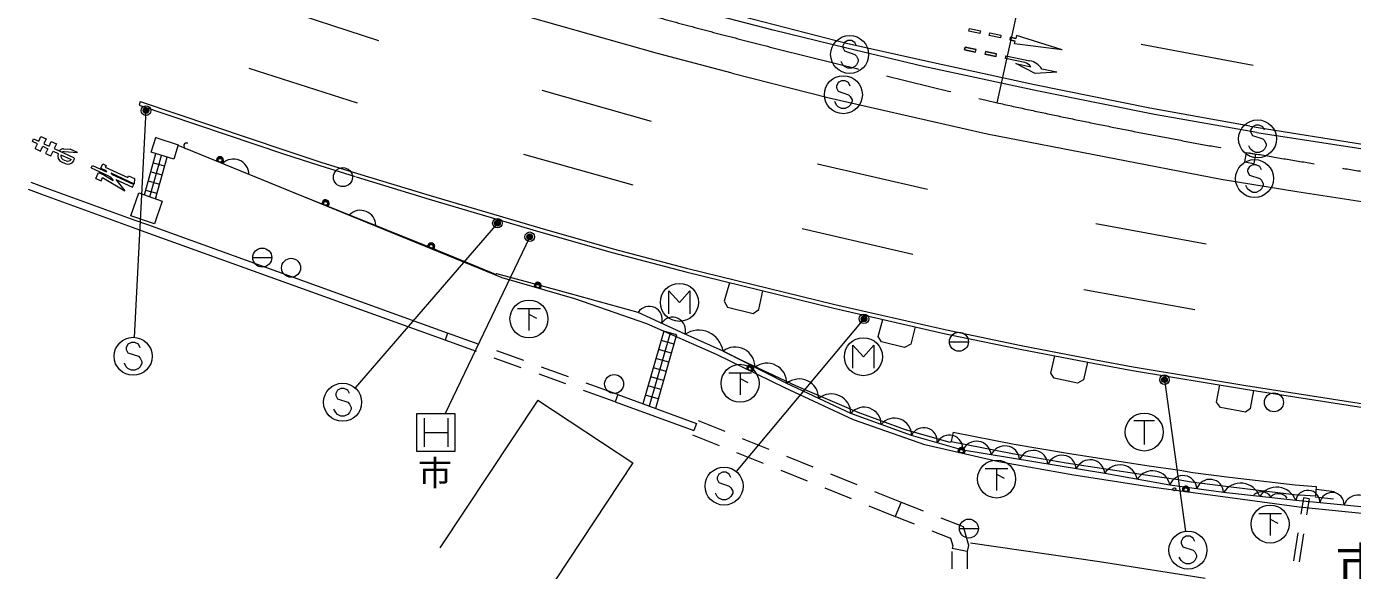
# Model space of a CAD drawing. Units: millimetres, scale not verified. Extents: x 40000 to 680000, y 20000 to 380000.
# Drawn here: x 173010 to 242794, y 241192 to 269828 of the extents above; entities that cross this region are included whole.
import ezdxf
from ezdxf.enums import TextEntityAlignment as Align

# ---------------------------------------------------------------- set-up
doc = ezdxf.new("R2010")
doc.units = ezdxf.units.MM
doc.header["$LTSCALE"] = 1000
doc.header["$PDMODE"] = 32
doc.header["$PDSIZE"] = 500
doc.linetypes.add('CHAIN', pattern=[18.5, 12, -1.5, 3.5, -1.5])
for name, color, linetype, lineweight in [('M-BGD', 7, 'Continuous', 13), ('M-BGD-EXST', 7, 'Continuous', 13), ('M-BMK', 2, 'CHAIN', 13), ('M-STR-HTXT', 7, 'Continuous', 13), ('M-STR-STRC', 7, 'Continuous', 13)]:
    doc.layers.add(name, color=color, linetype=linetype, lineweight=lineweight)
doc.layers.add('M-BMK-HTXT', color=7, linetype='Continuous')
doc.styles.add('ＭＳ ゴシック', font='')
doc.styles.get('ＭＳ ゴシック').set_extended_font_data('MS Gothic')

msp = doc.modelspace()

# ---------------------------------------------------------------- linework, layer by layer
at = {"layer": 'M-BGD'}
for p, q in [((178998, 265873), (178934, 265684)), ((179809, 264008), (179811, 263994)), ((179210, 260964), (179816, 263140)), ((237193, 263193), (237115, 262702)), ((237193, 263193), (237687, 263115)), ((237687, 263115), (237609, 262624)), ((179504, 260863), (180112, 263046)), ((179682, 262660), (180279, 262494)), ((179797, 260762), (180407, 262952)), ((237115, 262702), (237609, 262624)), ((179414, 261697), (180009, 261531)), ((179548, 262178), (180144, 262013)), ((191644, 261720), (191647, 261706)), ((173948, 260930), (173116, 261240)), ((174088, 261305), (173255, 261615)), ((179280, 261215), (179873, 261050)), ((179809, 260819), (179812, 260804)), ((180123, 260648), (180126, 260633)), ((178505, 259896), (178508, 259881)), ((201216, 258889), (201219, 258875)), ((184918, 257664), (185918, 257664)), ((217836, 253502), (218069, 254411)), ((219773, 254023), (219542, 253104)), ((195170, 253691), (195034, 253315)), ((196826, 253092), (195170, 253691)), ((206552, 253787), (205452, 249965)), ((206888, 253690), (205782, 249845)), ((207225, 253594), (206111, 249724)), ((207225, 253594), (206552, 253787)), ((218004, 253233), (217836, 253502)), ((196689, 252716), (195034, 253315)), ((199176, 252241), (197766, 252751)), ((206948, 252633), (206276, 252826)), ((207087, 253113), (206414, 253307)), ((219224, 252936), (218004, 253233)), ((219542, 253104), (219224, 252936)), ((221581, 253236), (222581, 253236)), ((199040, 251865), (197630, 252375)), ((206810, 252152), (206137, 252346)), ((226920, 251582), (227125, 252498)), ((228840, 252161), (228636, 251236)), ((201391, 251014), (199981, 251525)), ((201527, 251390), (200117, 251901)), ((206534, 251191), (205861, 251385)), ((206672, 251672), (205999, 251865)), ((227096, 251318), (226920, 251582)), ((228324, 251058), (227096, 251318)), ((228636, 251236), (228324, 251058)), ((203987, 250075), (202331, 250674)), ((204123, 250451), (202468, 251050)), ((206395, 250711), (205723, 250904)), ((235638, 250055), (235812, 250961)), ((237424, 249723), (237606, 250670)), ((199919, 250160), (194764, 242384)), ((199919, 250160), (204916, 246862)), ((204123, 250451), (203987, 250075)), ((203987, 250075), (208136, 248558)), ((206257, 250230), (205584, 250424)), ((235840, 249773), (235638, 250055)), ((193560, 247460), (193560, 249460)), ((193560, 249460), (195560, 249460)), ((193935, 249210), (193935, 247710)), ((195185, 249210), (195185, 247710)), ((195560, 249460), (195560, 247460)), ((237167, 249519), (235840, 249773)), ((237424, 249723), (237167, 249519)), ((193935, 248460), (195185, 248460)), ((208358, 249081), (209754, 248519)), ((221773, 248470), (221676, 247979)), ((208059, 248339), (209455, 247777)), ((210681, 248146), (212073, 247585)), ((195560, 247460), (193560, 247460)), ((210382, 247404), (211774, 246843)), ((213000, 247212), (214391, 246651)), ((204916, 246862), (200848, 240698)), ((212701, 246470), (214093, 245909)), ((215319, 246278), (216710, 245717)), ((215020, 245536), (216412, 244975)), ((217638, 245344), (219033, 244782)), ((240209, 245017), (240075, 244163)), ((240506, 244970), (240209, 245017)), ((240506, 244970), (240372, 244117)), ((240833, 245075), (241803, 244957)), ((240882, 245472), (241850, 245354)), ((217339, 244602), (218734, 244040)), ((219033, 244782), (218734, 244040)), ((219033, 244782), (220200, 244324)), ((218741, 244037), (219724, 243652)), ((221131, 243959), (222298, 243502)), ((220655, 243287), (221638, 242901)), ((221638, 242901), (221756, 242490)), ((222106, 243399), (223106, 243399)), ((222298, 243502), (222580, 242519)), ((239920, 243175), (239688, 241693)), ((240217, 243129), (239985, 241647)), ((221711, 242190), (221711, 241276)), ((221756, 242490), (221728, 242355)), ((222511, 242191), (221728, 242355)), ((222580, 242519), (222511, 242191)), ((222511, 242191), (222511, 241276))]:
    msp.add_line(p, q, dxfattribs=at)
for points in [[(210140, 267376), (206220, 268406), (199277, 270372), (194192, 271903), (187548, 274082), (177278, 277685), (171990, 279898), (169316, 281062), (167550, 281838), (161921, 284283), (156858, 286494), (148489, 290090), (146306, 290910)], [(237760, 264249), (232374, 265189), (226266, 266418), (220214, 267715), (216174, 268693), (212307, 269631), (208985, 270500), (204228, 271819), (199717, 273109), (195267, 274456), (192763, 275253)], [(210140, 267376), (215256, 266081), (223575, 264186), (235880, 261797), (239862, 261151)], [(178934, 265684), (186538, 263120), (188442, 262505), (190305, 261926)], [(178998, 265873), (186600, 263310), (188502, 262695), (190422, 262099)], [(237760, 264249), (243345, 263387), (248925, 262602), (253376, 262049), (259370, 261369)], [(205201, 254778), (201129, 255896), (197770, 256809), (197713, 256781), (194349, 258166), (187049, 261097), (180994, 263557)], [(190363, 261908), (194199, 260741), (199961, 259035), (203836, 257924), (207701, 256908), (215497, 254997), (221379, 253657), (225309, 252847), (229234, 252085), (231224, 251717), (237157, 250740), (243121, 249810), (247084, 249247), (253058, 248511), (257041, 248079)], [(190422, 262099), (194257, 260933), (200017, 259227), (203889, 258117), (207751, 257102), (215543, 255191), (221422, 253852), (225349, 253043), (229271, 252281), (231258, 251914), (237189, 250937), (243151, 250008), (247110, 249445), (253081, 248710), (257063, 248278)], [(195170, 253691), (179388, 259381), (178719, 259615), (174088, 261305)], [(239862, 261151), (244658, 260399), (249301, 259774), (254155, 259217), (259023, 258675)], [(195034, 253315), (179254, 259004), (178584, 259239), (173951, 260929)], [(210009, 256342), (209729, 255363), (209896, 255060), (211246, 254722), (211554, 254930), (211767, 255911)], [(239807, 244871), (236012, 245291), (233189, 245686), (229754, 246294), (222281, 247520), (219589, 248303), (216388, 249458), (213018, 251028), (209665, 252735), (207665, 253628), (205201, 254778)], [(209665, 252735), (210632, 252268), (213476, 250925), (216761, 249519), (219249, 248613), (221601, 247952), (221676, 247979)], [(204123, 250451), (208273, 248934), (208136, 248558)], [(221773, 248470), (224991, 247840), (227798, 247360), (231976, 246725), (233706, 246478), (234389, 246349), (236322, 246113), (239775, 245694), (240884, 245620), (240851, 245121)], [(221676, 247979), (224901, 247348), (227719, 246866), (231903, 246230), (233624, 245985), (234312, 245855), (236262, 245617), (239729, 245196), (240851, 245121)], [(276300, 242499), (268988, 242611), (256014, 243530), (250084, 243914), (246922, 244171), (242356, 244639), (239807, 244871)], [(222699, 242651), (229479, 241657), (235042, 240794)]]:
    msp.add_lwpolyline(points, dxfattribs=at)
for points in [[(179566, 263220), (179808, 263981), (180999, 263602), (180757, 262841)], [(178496, 259859), (178912, 261067), (180154, 260639), (179739, 259432)]]:
    msp.add_lwpolyline(points, close=True, dxfattribs=at)
for centre, radius in [((189663, 261899), 500), ((185418, 257664), 500), ((186932, 257127), 500), ((222081, 253236), 500), ((203933, 251010), 500), ((238660, 250043), 500), ((233418, 245467), 75), ((222606, 243399), 500)]:
    msp.add_circle(centre, radius, dxfattribs=at)
for centre, radius, start, end in [((183904, 262038), 812, 0.50689, 135.26716), ((190583, 259342), 812, 0.74552, 135.50579), ((205781, 254413), 685, 342.11242, 147.8198), ((207013, 253838), 685, 342.11242, 147.8198), ((208380, 252543), 1299, 8.52253, 123.39247), ((210305, 251919), 1037, 357.94905, 128.08541), ((211982, 251065), 1037, 357.94905, 128.08541), ((212573, 251459), 250, 342.45128, 343.19009), ((213052, 251307), 250, 161.85681, 162.45129), ((213683, 250255), 1020, 359.33296, 130.70671), ((215368, 249470), 1020, 359.33296, 130.70671), ((217086, 248884), 903, 359.76406, 140.55764), ((218686, 248307), 903, 359.76406, 140.55764), ((220231, 248002), 710, 352.65811, 154.88873), ((221578, 247610), 710, 352.65811, 154.88873), ((223000, 247222), 778, 3.9045, 157.46936), ((224494, 246977), 778, 3.9045, 157.46936), ((225989, 246732), 778, 3.9045, 157.46936), ((227483, 246486), 778, 3.9045, 157.46936), ((228978, 246241), 778, 3.9045, 157.46936), ((230555, 245814), 934, 10.89498, 149.01474), ((232272, 245509), 934, 10.89498, 149.01474), ((233878, 245465), 723, 1.85918, 162.21852), ((235289, 245268), 723, 1.85918, 162.21852), ((236911, 244730), 1059, 19.38546, 147.99597), ((238008, 244727), 603, 35.46933, 131.59271), ((238808, 244520), 1059, 19.38546, 147.99597), ((238893, 244670), 567, 34.6853, 134.04371), ((240441, 244772), 641, 358.48366, 171.11784), ((241715, 244656), 641, 358.48366, 171.11784), ((243098, 244375), 788, 7.92327, 160.36658)]:
    msp.add_arc(centre, radius, start, end, dxfattribs=at)
at = {"layer": 'M-BGD-EXST'}
for p, q in [((206821, 254708), (206821, 255908)), ((206821, 255908), (207371, 255308)), ((207371, 255308), (207921, 255908)), ((207921, 255908), (207921, 254708)), ((198854, 254981), (200054, 254981)), ((199454, 254981), (199454, 253831)), ((199454, 254681), (199854, 254481)), ((216503, 251846), (216503, 253046)), ((216503, 253046), (217053, 252446)), ((217053, 252446), (217603, 253046)), ((217603, 253046), (217603, 251846)), ((209964, 251595), (211164, 251595)), ((210564, 251595), (210564, 250445)), ((210564, 251295), (210964, 251095)), ((231281, 249081), (232381, 249081)), ((231831, 249081), (231831, 247831)), ((223462, 246556), (224662, 246556)), ((224062, 246556), (224062, 245406)), ((224062, 246256), (224462, 246056)), ((237860, 244185), (239060, 244185)), ((238460, 244185), (238460, 243035)), ((238460, 243885), (238860, 243685))]:
    msp.add_line(p, q, dxfattribs=at)
for centre in [(207371, 255308), (199454, 254431), (217053, 252446), (210564, 251045), (231831, 248481), (224062, 246006), (238460, 243635)]:
    msp.add_circle(centre, 1000, dxfattribs=at)
at = {"layer": 'M-BMK'}
msp.add_arc((289065, 558693), 300000, 257.49194, 276.3674, dxfattribs=at)
msp.add_spline([(152528, 288080), (170200, 281814), (187968, 275826), (205913, 270396), (224092, 265813)], degree=3, dxfattribs=at)
at = {"layer": 'M-STR-HTXT'}
for p, q in [((224092, 265813), (231672, 299982)), ((179297, 265400), (178674, 253465)), ((197791, 259475), (190298, 250803)), ((199491, 258761), (195039, 249461)), ((217084, 254441), (210362, 246402)), ((232899, 251236), (233997, 243253))]:
    msp.add_line(p, q, dxfattribs=at)
for centre, radius in [((179297, 265400), 150), ((179297, 265400), 120), ((179297, 265400), 90), ((179297, 265400), 60), ((179297, 265400), 30), ((179297, 265400), 20), ((197791, 259475), 150), ((197791, 259475), 120), ((197791, 259475), 90), ((197791, 259475), 60), ((197791, 259475), 30), ((197791, 259475), 20), ((199491, 258761), 150), ((199491, 258761), 120), ((199491, 258761), 90), ((199491, 258761), 60), ((199491, 258761), 30), ((199491, 258761), 20), ((217084, 254441), 150), ((217084, 254441), 120), ((217084, 254441), 90), ((217084, 254441), 60), ((217084, 254441), 30), ((217084, 254441), 20), ((232899, 251236), 150), ((232899, 251236), 120), ((232899, 251236), 90), ((232899, 251236), 60), ((232899, 251236), 30), ((232899, 251236), 20)]:
    msp.add_circle(centre, radius, dxfattribs=at)
for p in [(179297, 265400), (197791, 259475), (199491, 258761), (217084, 254441), (232899, 251236)]:
    msp.add_point(p, dxfattribs=at)
at = {"layer": 'M-STR-STRC'}
for p, q in [((185841, 270954), (191533, 269098)), ((223708, 269497), (224295, 269372)), ((216057, 268993), (215966, 268812)), ((215966, 268812), (215966, 268721)), ((215966, 268721), (216057, 268539)), ((216239, 269084), (216057, 268993)), ((216421, 269084), (216239, 269084)), ((216602, 268993), (216421, 269084)), ((216693, 268812), (216602, 268993)), ((222371, 268600), (222402, 268747)), ((222402, 268747), (222989, 268623)), ((224263, 269225), (223677, 269351)), ((225046, 269058), (224752, 269121)), ((224784, 269267), (225077, 269205)), ((225014, 268911), (225046, 269058)), ((227506, 268609), (225014, 268911)), ((225108, 269351), (225077, 269205)), ((227506, 268609), (225108, 269351)), ((231676, 268906), (237572, 267787)), ((215966, 267812), (215875, 267993)), ((216057, 268539), (216602, 268357)), ((216602, 268357), (216693, 268266)), ((216693, 268266), (216784, 268084)), ((216784, 267993), (216693, 267812)), ((216784, 268084), (216784, 267993)), ((222958, 268476), (222371, 268600)), ((224034, 268248), (223447, 268373)), ((223478, 268519), (224065, 268395)), ((225544, 267929), (224524, 268145)), ((224555, 268292), (225813, 268026)), ((190425, 265791), (184731, 267622)), ((216057, 267721), (215966, 267812)), ((216239, 267630), (216057, 267721)), ((216421, 267630), (216239, 267630)), ((216602, 267721), (216421, 267630)), ((216693, 267812), (216602, 267721)), ((227232, 267419), (226449, 267585)), ((215727, 266875), (215636, 266693)), ((215636, 266693), (215636, 266602)), ((215636, 266602), (215727, 266421)), ((215909, 266966), (215727, 266875)), ((216090, 266966), (215909, 266966)), ((216272, 266875), (216090, 266966)), ((216363, 266693), (216272, 266875)), ((200129, 266480), (205877, 264850)), ((215727, 266421), (216272, 266239)), ((216272, 266239), (216363, 266148)), ((216363, 266148), (216454, 265966)), ((216454, 265966), (216454, 265875)), ((215636, 265693), (215545, 265875)), ((215727, 265602), (215636, 265693)), ((215909, 265512), (215727, 265602)), ((216090, 265512), (215909, 265512)), ((216272, 265602), (216090, 265512)), ((216363, 265693), (216272, 265602)), ((216454, 265875), (216363, 265693)), ((237524, 264551), (237433, 264370)), ((237706, 264642), (237524, 264551)), ((237888, 264642), (237706, 264642)), ((238070, 264551), (237888, 264642)), ((238161, 264370), (238070, 264551)), ((237433, 264370), (237433, 264279)), ((237433, 264279), (237524, 264097)), ((237524, 264097), (238070, 263915)), ((238070, 263915), (238161, 263824)), ((238161, 263824), (238252, 263642)), ((174405, 263269), (174677, 263142)), ((174468, 263405), (175488, 262930)), ((174959, 263393), (175315, 263369)), ((174984, 263241), (175693, 263192)), ((175693, 263192), (175315, 263369)), ((204938, 261472), (199189, 263099)), ((237433, 263370), (237343, 263551)), ((237524, 263279), (237433, 263370)), ((237706, 263188), (237524, 263279)), ((237888, 263188), (237706, 263188)), ((238070, 263279), (237888, 263188)), ((238161, 263370), (238070, 263279)), ((238252, 263551), (238161, 263370)), ((238252, 263642), (238252, 263551)), ((174813, 263079), (175356, 262825)), ((174856, 262700), (175038, 262615)), ((174920, 262836), (175101, 262751)), ((175492, 262762), (175524, 262830)), ((176912, 262375), (177018, 262602)), ((177018, 262602), (177199, 262517)), ((177199, 262517), (177157, 262427)), ((177157, 262427), (178335, 261877)), ((220424, 261253), (214639, 262588)), ((237366, 262461), (237275, 262280)), ((237547, 262552), (237366, 262461)), ((237729, 262552), (237547, 262552)), ((237911, 262461), (237729, 262552)), ((238002, 262280), (237911, 262461)), ((176420, 262384), (177294, 261977)), ((176658, 261832), (176806, 262149)), ((176658, 261832), (176930, 261705)), ((176806, 262149), (177086, 262019)), ((176912, 262375), (177151, 262264)), ((176930, 261705), (177015, 261886)), ((177015, 261886), (178175, 261179)), ((177086, 262019), (177564, 261727)), ((177151, 262264), (177217, 262178)), ((177294, 261977), (177416, 261920)), ((177416, 261920), (177564, 261727)), ((177446, 262126), (178679, 261551)), ((177446, 262126), (177512, 262040)), ((177512, 262040), (178658, 261506)), ((177711, 261782), (178595, 261370)), ((177711, 261782), (178175, 261179)), ((178335, 261877), (178377, 261968)), ((178377, 261968), (178694, 261820)), ((178694, 261820), (178679, 261551)), ((237275, 262280), (237275, 262189)), ((237275, 262189), (237366, 262007)), ((237366, 262007), (237911, 261825)), ((237911, 261825), (238002, 261734)), ((238002, 261734), (238093, 261552)), ((178595, 261370), (178658, 261506)), ((237275, 261280), (237184, 261461)), ((237366, 261189), (237275, 261280)), ((237547, 261098), (237366, 261189)), ((237729, 261098), (237547, 261098)), ((237911, 261189), (237729, 261098)), ((238002, 261280), (237911, 261189)), ((238093, 261461), (238002, 261280)), ((238093, 261552), (238093, 261461)), ((213825, 259192), (219647, 257849)), ((235094, 258376), (229285, 259436)), ((228648, 255979), (234497, 254937)), ((178350, 253103), (178259, 252921)), ((178259, 252921), (178259, 252830)), ((178259, 252830), (178350, 252648)), ((178531, 253194), (178350, 253103)), ((178350, 252648), (178895, 252466)), ((178713, 253194), (178531, 253194)), ((178895, 253103), (178713, 253194)), ((178986, 252921), (178895, 253103)), ((178259, 251921), (178168, 252103)), ((178350, 251830), (178259, 251921)), ((178895, 252466), (178986, 252375)), ((178986, 251921), (178895, 251830)), ((178986, 252375), (179077, 252194)), ((179077, 252103), (178986, 251921)), ((179077, 252194), (179077, 252103)), ((178531, 251739), (178350, 251830)), ((178713, 251739), (178531, 251739)), ((178895, 251830), (178713, 251739)), ((189372, 250684), (189281, 250502)), ((189554, 250775), (189372, 250684)), ((189735, 250775), (189554, 250775)), ((189917, 250684), (189735, 250775)), ((190008, 250502), (189917, 250684)), ((189281, 250502), (189281, 250411)), ((189281, 250411), (189372, 250229)), ((189372, 250229), (189917, 250047)), ((189917, 250047), (190008, 249956)), ((190008, 249956), (190099, 249775)), ((189281, 249502), (189190, 249684)), ((189372, 249411), (189281, 249502)), ((189554, 249320), (189372, 249411)), ((189735, 249320), (189554, 249320)), ((189917, 249411), (189735, 249320)), ((190008, 249502), (189917, 249411)), ((190099, 249684), (190008, 249502)), ((190099, 249775), (190099, 249684)), ((209630, 246362), (209448, 246271)), ((209812, 246362), (209630, 246362)), ((209994, 246271), (209812, 246362)), ((209448, 246271), (209357, 246090)), ((209357, 246090), (209357, 245999)), ((209357, 245999), (209448, 245817)), ((209448, 245817), (209994, 245635)), ((210085, 246090), (209994, 246271)), ((209357, 245090), (209266, 245271)), ((209448, 244999), (209357, 245090)), ((209630, 244908), (209448, 244999)), ((209994, 244999), (209812, 244908)), ((209994, 245635), (210085, 245544)), ((210085, 245090), (209994, 244999)), ((210085, 245544), (210175, 245362)), ((210175, 245271), (210085, 245090)), ((210175, 245362), (210175, 245271)), ((209812, 244908), (209630, 244908)), ((233861, 242899), (233770, 242717)), ((234043, 242990), (233861, 242899)), ((234225, 242990), (234043, 242990)), ((234406, 242899), (234225, 242990)), ((234497, 242717), (234406, 242899)), ((233770, 242717), (233770, 242626)), ((233770, 242626), (233861, 242444)), ((233861, 242444), (234406, 242263)), ((234406, 242263), (234497, 242172)), ((234497, 242172), (234588, 241990)), ((233770, 241717), (233679, 241899)), ((233861, 241626), (233770, 241717)), ((234043, 241535), (233861, 241626)), ((234225, 241535), (234043, 241535)), ((234406, 241626), (234225, 241535)), ((234497, 241717), (234406, 241626)), ((234588, 241899), (234497, 241717)), ((234588, 241990), (234588, 241899))]:
    msp.add_line(p, q, dxfattribs=at)
for points in [[(237387, 264587), (232134, 265531), (226062, 266761), (220186, 268039), (216157, 268940), (212352, 269908), (209089, 270762), (204408, 272049), (199974, 273316), (195726, 274617), (192682, 275571)], [(223188, 269455), (222601, 269580), (222632, 269727), (223219, 269602)], [(225077, 269205), (224784, 269267), (224752, 269121), (225046, 269058)], [(225544, 267929), (224524, 268145), (224555, 268292), (225813, 268026)], [(227232, 267419), (226094, 267353), (225080, 267874), (225862, 267709)], [(237387, 264587), (243767, 263566), (249283, 262818), (253753, 262272), (259198, 261592)], [(173473, 263401), (173589, 263650), (173317, 263777), (173381, 263912), (173653, 263786), (173769, 264035), (174041, 263908)], [(174041, 263908), (173924, 263659), (174196, 263532), (174313, 263781), (174584, 263654), (174468, 263405)], [(173473, 263401), (173745, 263274), (173861, 263523), (174133, 263396), (174017, 263147), (174289, 263020), (174405, 263269)], [(275878, 242224), (271884, 242311), (267890, 242501), (255909, 243310), (243964, 244130), (239988, 244533), (232074, 245592), (228135, 246206), (224182, 246912), (220285, 247812), (216541, 249127), (212916, 250815), (209328, 252555), (205661, 254171), (201875, 255487), (198050, 256606), (181380, 263405)], [(176420, 262384), (176483, 262520), (177217, 262178)]]:
    msp.add_lwpolyline(points, dxfattribs=at)
for points in [[(223219, 269602), (223188, 269455), (222601, 269580), (222632, 269727)], [(224295, 269372), (224263, 269225), (223677, 269351), (223708, 269497)], [(222958, 268476), (222989, 268623), (222402, 268747), (222371, 268600)], [(224034, 268248), (224065, 268395), (223478, 268519), (223447, 268373)]]:
    msp.add_lwpolyline(points, close=True, dxfattribs=at)
for centre, radius in [((216330, 268357), 1000), ((215999, 266239), 1000), ((237797, 263915), 1000), ((183196, 262785), 112), ((183196, 262785), 100), ((237638, 261825), 1000), ((188752, 260519), 112), ((188752, 260519), 100), ((194308, 258254), 112), ((194308, 258254), 100), ((199917, 256177), 112), ((199917, 256177), 100), ((178622, 252466), 1000), ((211097, 251822), 112), ((211097, 251822), 100), ((189645, 250047), 1000), ((222217, 247481), 112), ((222217, 247481), 100), ((209721, 245635), 1000), ((234027, 245444), 112), ((234027, 245444), 100), ((234134, 242263), 1000)]:
    msp.add_circle(centre, radius, dxfattribs=at)
for centre, radius, start, end in [((225606, 267047), 1000, 32.48927, 78.06228), ((225440, 267440), 500, 32.48927, 78.06229), ((175004, 263017), 350, 159.08644, 245.13692), ((174992, 263065), 330, 95.68568, 139.66942), ((174963, 263092), 150, 82.18899, 125.33364), ((181436, 263543), 150, 67.81322, 247.81322), ((175060, 263043), 250, 171.6973, 235.91201), ((175186, 262932), 350, 244.84425, 330.89473), ((175170, 262992), 250, 254.06915, 318.28386), ((175456, 262862), 75, 334.99058, 64.99058), ((183196, 262785), 188, 300.94332, 194.68312), ((183196, 262785), 150, 289.22284, 206.4036), ((188752, 260519), 188, 300.94332, 194.68312), ((188752, 260519), 150, 289.22284, 206.4036), ((194308, 258254), 188, 300.94332, 194.68312), ((194308, 258254), 150, 289.22284, 206.4036), ((199917, 256177), 188, 306.82325, 200.56305), ((199917, 256177), 150, 295.10277, 212.28353), ((211097, 251822), 188, 297.26429, 191.00409), ((211097, 251822), 150, 285.54381, 202.72457), ((222217, 247481), 188, 310.13586, 203.87565), ((222217, 247481), 150, 298.41538, 215.59614), ((234027, 245444), 188, 315.50705, 209.24684), ((234027, 245444), 150, 303.78657, 220.96732)]:
    msp.add_arc(centre, radius, start, end, dxfattribs=at)

# ---------------------------------------------------------------- texts
at = {"layer": 'M-BMK-HTXT', "style": 'ＭＳ ゴシック'}
msp.add_text('市', height=1320, dxfattribs=at).set_placement((194509, 246327), align=Align.MIDDLE_CENTER)
at = {"layer": 'M-BMK-HTXT', "style": 'ＭＳ ゴシック', "width": 1.1}
msp.add_text('市道浦山1号線', height=1833, dxfattribs=at).set_placement((241890, 240020), align=Align.BOTTOM_LEFT)

doc.saveas('drawing.dxf')
